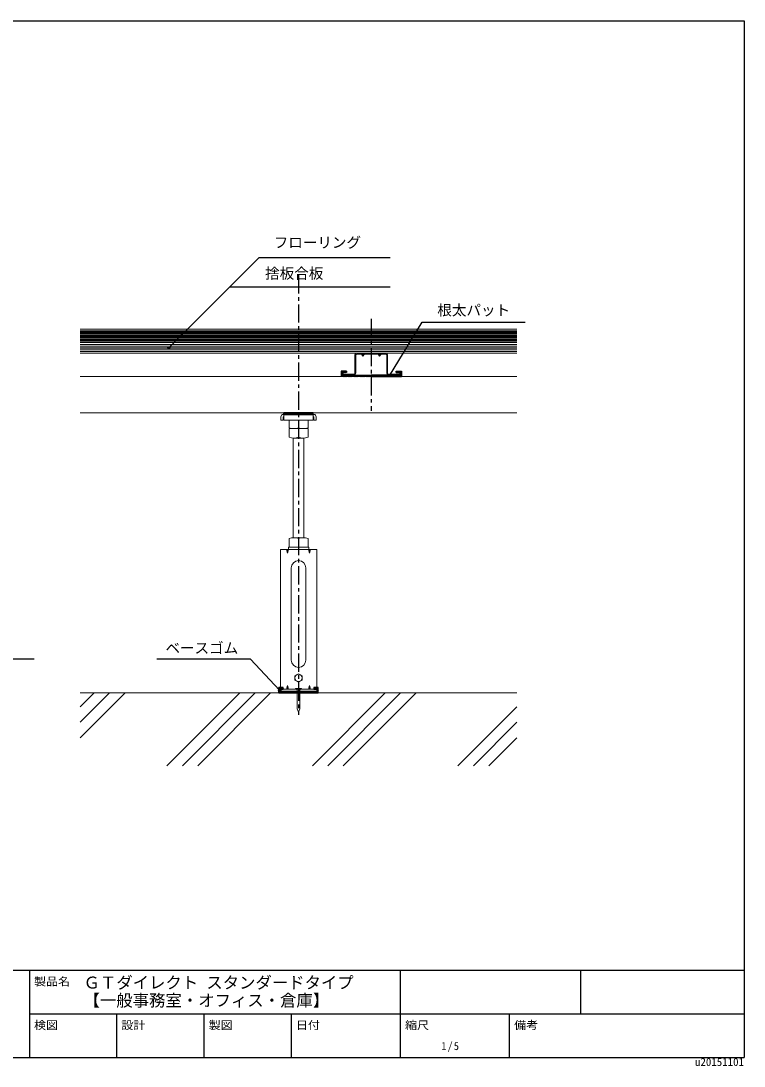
# Model space of a CAD drawing. Units: millimetres, scale not verified. Extents: x -1033 to 1029, y -737 to 700.
# Drawn here: x 35 to 1029, y -737 to 700 of the extents above; entities that cross this region are included whole.
import ezdxf
from ezdxf.enums import TextEntityAlignment as Align

# ---------------------------------------------------------------- set-up
doc = ezdxf.new("R2010")
doc.units = ezdxf.units.MM
doc.header["$LTSCALE"] = 5
doc.header["$PDMODE"] = 32
doc.header["$PDSIZE"] = 3
doc.linetypes.add('CHAIN1', pattern=[8, 5, -1, 1, -1])
for name, color, linetype in [('0-0_中心線', 4, 'CHAIN1'), ('0-2_太線１', 3, 'Continuous'), ('0-4_細線', 4, 'Continuous'), ('0-6_文字', 7, 'Continuous'), ('F-1_中線', 7, 'Continuous'), ('F-6_文字', 7, 'Continuous')]:
    doc.layers.add(name, color=color, linetype=linetype)
doc.layers.add('0-1_中線', color=7, linetype='Continuous', lineweight=18)
doc.styles.add('ＭＳ ゴシック', font='')
doc.styles.get('ＭＳ ゴシック').set_extended_font_data('MS Gothic')

msp = doc.modelspace()

# ---------------------------------------------------------------- linework, layer by layer
at = {"layer": '0-0_中心線'}
for p, q in [((416.828, 350.336), (416.828, -253.842)), ((516.828, 290.19), (516.828, 164.099))]:
    msp.add_line(p, q, dxfattribs=at)
at = {"layer": '0-1_中線'}
for p, q in [((116.828, 276.099), (716.828, 276.099)), ((116.828, 258.099), (716.828, 258.099)), ((116.828, 243.099), (716.828, 243.099)), ((494.328, 240.699), (494.328, 215.499)), ((495.528, 240.699), (495.528, 215.499)), ((496.728, 243.099), (503.828, 243.099)), ((503.228, 241.899), (496.728, 241.899)), ((536.928, 243.099), (529.828, 243.099)), ((530.428, 241.899), (536.928, 241.899)), ((538.128, 240.699), (538.128, 215.499)), ((539.328, 240.699), (539.328, 215.499)), ((116.828, 211.099), (716.828, 211.099)), ((477.528, 214.299), (477.528, 213.099)), ((493.128, 214.299), (477.528, 214.299)), ((477.528, 213.099), (493.128, 213.099)), ((556.128, 213.099), (540.528, 213.099)), ((116.828, 161.099), (396.828, 161.099)), ((437.828, 159.099), (395.828, 159.099)), ((396.828, 159.099), (396.828, 151.099)), ((428.086, 159.099), (405.569, 159.099)), ((423.328, 159.099), (410.328, 159.099)), ((436.828, 161.099), (716.828, 161.099)), ((436.828, 151.099), (436.828, 159.099)), ((392.628, 151.099), (392.628, 155.899)), ((392.628, 151.099), (395.828, 151.099)), ((395.828, 151.099), (395.828, 155.899)), ((395.828, 155.899), (396.828, 155.899)), ((436.828, 151.099), (396.828, 151.099)), ((403.828, 151.099), (403.828, 140.696)), ((416.828, 140.696), (416.828, 151.099)), ((429.828, 140.696), (429.828, 151.099)), ((437.828, 155.899), (436.828, 155.899)), ((437.828, 151.099), (437.828, 155.899)), ((441.028, 151.099), (437.828, 151.099)), ((441.028, 151.099), (441.028, 155.899)), ((403.828, 139.535), (403.828, 127.696)), ((403.828, 139.535), (429.828, 139.535)), ((423.328, 139.535), (410.328, 139.535)), ((416.828, 127.696), (416.828, 139.535)), ((429.828, 127.696), (429.828, 139.535)), ((409.328, 126.562), (409.328, -10.542)), ((409.328, 126.562), (424.328, 126.562)), ((424.328, 126.562), (424.328, -10.542)), ((410.328, -10.542), (423.328, -10.542)), ((416.828, -11.704), (416.828, -23.542)), ((391.828, -26.906), (441.828, -26.906)), ((391.828, -26.906), (391.828, -216.501)), ((401.828, -31.906), (403.167, -26.906)), ((401.828, -27.142), (403.167, -26.906)), ((402.828, -26.406), (402.828, -24.042)), ((402.828, -26.906), (430.828, -26.906)), ((430.328, -23.542), (403.328, -23.542)), ((430.328, -26.906), (403.328, -26.906)), ((430.828, -24.042), (430.828, -26.406)), ((431.828, -31.906), (433.167, -26.906)), ((431.828, -27.142), (433.167, -26.906)), ((441.828, -26.906), (441.828, -216.501)), ((406.828, -51.906), (406.828, -178.706)), ((426.828, -51.906), (426.828, -178.706)), ((416.828, -197.534), (411.828, -200.421)), ((411.828, -200.421), (411.828, -206.195)), ((421.828, -200.421), (416.828, -197.534)), ((421.828, -206.195), (421.828, -200.421)), ((401.828, -213.706), (400.488, -218.706)), ((411.828, -206.195), (416.828, -209.081)), ((416.828, -209.081), (421.828, -206.195)), ((431.828, -213.706), (430.488, -218.706)), ((116.828, -223.901), (716.828, -223.901)), ((135.915, -223.901), (116.828, -242.989)), ((157.129, -223.901), (116.828, -264.202)), ((178.342, -223.901), (116.828, -285.415)), ((335.915, -223.901), (235.915, -323.901)), ((357.129, -223.901), (257.129, -323.901)), ((378.342, -223.901), (278.342, -323.901)), ((391.828, -218.706), (441.828, -218.706)), ((401.828, -218.47), (400.488, -218.706)), ((412.828, -217.706), (412.828, -218.706)), ((414.978, -219.706), (414.978, -245.706)), ((418.678, -219.706), (418.678, -245.706)), ((431.828, -218.47), (430.488, -218.706)), ((535.915, -223.901), (435.915, -323.901)), ((557.129, -223.901), (457.129, -323.901)), ((578.342, -223.901), (478.342, -323.901)), ((716.828, -242.989), (635.915, -323.901)), ((416.734, -250.453), (414.978, -245.706)), ((416.921, -250.453), (418.678, -245.706)), ((716.828, -264.202), (657.129, -323.901)), ((716.828, -285.415), (678.342, -323.901))]:
    msp.add_line(p, q, dxfattribs=at)
for points in [[(503.228, 241.899), (505.328, 239.099), (507.428, 241.899), (516.828, 241.899)], [(503.828, 243.099), (505.328, 241.099), (506.828, 243.099), (516.828, 243.099)], [(529.828, 243.099), (528.328, 241.099), (526.828, 243.099), (516.828, 243.099)], [(530.428, 241.899), (528.328, 239.099), (526.228, 241.899), (516.828, 241.899)], [(540.528, 214.299), (556.128, 214.299), (556.128, 213.099)], [(403.828, -11.704), (403.828, -23.542), (429.828, -23.542), (429.828, -11.704)], [(412.828, -217.706), (420.828, -217.706), (420.828, -218.706), (416.828, -218.706), (412.828, -218.706)]]:
    msp.add_lwpolyline(points, dxfattribs=at)
for points in [[(401.828, -31.906), (400.488, -26.906), (401.828, -27.142)], [(431.828, -27.142), (431.828, -31.906), (430.488, -26.906)], [(401.828, -218.47), (401.828, -213.706), (403.167, -218.706)], [(431.828, -213.706), (433.167, -218.706), (431.828, -218.47)]]:
    msp.add_lwpolyline(points, close=True, dxfattribs=at)
msp.add_circle((416.828, -203.308), 5, dxfattribs=at)
for centre, radius, start, end in [((496.728, 240.699), 2.4, 90, 180), ((496.728, 240.699), 1.2, 90, 180), ((536.928, 240.699), 2.4, 0, 90), ((536.928, 240.699), 1.2, 0, 90), ((493.128, 215.499), 1.2, 270, 0), ((493.128, 215.499), 2.4, 270, 0), ((540.528, 215.499), 2.4, 180, 270), ((540.528, 215.499), 1.2, 180, 270), ((395.828, 155.899), 3.2, 90, 180), ((437.828, 155.899), 3.2, 0, 90), ((410.328, 158.309), 18.774, 249.74384, 290.25616), ((423.328, 158.309), 18.774, 249.74384, 290.25616), ((410.328, 145.309), 18.774, 249.74384, 290.25616), ((423.328, 145.309), 18.774, 249.74384, 290.25616), ((410.328, -29.317), 18.774, 69.74384, 110.25616), ((423.328, -29.317), 18.774, 69.74384, 110.25616), ((403.328, -24.042), 0.5, 90, 180), ((403.328, -26.406), 0.5, 180, 270), ((430.328, -24.042), 0.5, 0, 90), ((430.328, -26.406), 0.5, 270, 0), ((416.828, -51.906), 10, 0, 180), ((416.828, -178.706), 10, 180, 0), ((413.978, -219.706), 1, 0, 90), ((419.678, -219.706), 1, 90, 180), ((416.828, -250.418), 0.1, 200.30446, 339.69553)]:
    msp.add_arc(centre, radius, start, end, dxfattribs=at)
at = {"layer": '0-2_太線１'}
for p, q in [((116.828, 255.099), (716.828, 255.099)), ((116.828, 252.099), (716.828, 252.099)), ((116.828, 249.099), (716.828, 249.099)), ((116.828, 246.099), (716.828, 246.099)), ((482.528, 218.599), (475.528, 218.599)), ((475.528, 218.599), (475.528, 211.099)), ((475.528, 218.013), (476.113, 218.599)), ((475.528, 217.306), (476.82, 218.599)), ((475.528, 216.599), (477.527, 218.599)), ((475.528, 215.892), (478.234, 218.599)), ((475.528, 215.185), (478.941, 218.599)), ((475.528, 214.478), (477.528, 216.478)), ((475.528, 213.771), (477.528, 215.771)), ((477.648, 216.599), (479.648, 218.599)), ((478.355, 216.599), (480.355, 218.599)), ((479.063, 216.599), (481.063, 218.599)), ((479.77, 216.599), (481.77, 218.599)), ((480.477, 216.599), (482.477, 218.599)), ((481.184, 216.599), (482.528, 217.942)), ((481.891, 216.599), (482.528, 217.235)), ((551.128, 216.599), (551.128, 218.599)), ((551.128, 217.953), (551.773, 218.599)), ((551.128, 217.246), (552.48, 218.599)), ((551.187, 216.599), (553.187, 218.599)), ((551.895, 216.599), (553.895, 218.599)), ((552.602, 216.599), (554.602, 218.599)), ((553.309, 216.599), (555.309, 218.599)), ((554.016, 216.599), (556.016, 218.599)), ((554.723, 216.599), (556.723, 218.599)), ((555.43, 216.599), (557.43, 218.599)), ((556.128, 216.589), (558.128, 218.589)), ((556.128, 215.882), (558.128, 217.882)), ((556.128, 215.175), (558.128, 217.175)), ((556.128, 214.468), (558.128, 216.468)), ((556.148, 213.781), (558.128, 215.761)), ((475.528, 213.064), (477.528, 215.064)), ((475.528, 212.357), (477.528, 214.357)), ((475.528, 211.649), (477.528, 213.649)), ((516.828, 211.099), (475.528, 211.099)), ((475.684, 211.099), (477.684, 213.099)), ((476.391, 211.099), (478.391, 213.099)), ((477.098, 211.099), (479.098, 213.099)), ((477.528, 213.099), (516.828, 213.099)), ((477.805, 211.099), (479.805, 213.099)), ((478.512, 211.099), (480.512, 213.099)), ((479.219, 211.099), (481.219, 213.099)), ((479.927, 211.099), (481.927, 213.099)), ((480.634, 211.099), (482.634, 213.099)), ((481.341, 211.099), (483.341, 213.099)), ((482.048, 211.099), (484.048, 213.099)), ((482.755, 211.099), (484.755, 213.099)), ((483.462, 211.099), (485.462, 213.099)), ((484.169, 211.099), (486.169, 213.099)), ((484.876, 211.099), (486.876, 213.099)), ((485.583, 211.099), (487.583, 213.099)), ((486.291, 211.099), (488.291, 213.099)), ((486.998, 211.099), (488.998, 213.099)), ((487.705, 211.099), (489.705, 213.099)), ((488.412, 211.099), (490.412, 213.099)), ((489.119, 211.099), (491.119, 213.099)), ((489.826, 211.099), (491.826, 213.099)), ((490.533, 211.099), (492.533, 213.099)), ((491.24, 211.099), (493.24, 213.099)), ((491.947, 211.099), (493.947, 213.099)), ((492.654, 211.099), (494.654, 213.099)), ((493.362, 211.099), (495.362, 213.099)), ((494.069, 211.099), (496.069, 213.099)), ((494.776, 211.099), (496.776, 213.099)), ((495.483, 211.099), (497.483, 213.099)), ((496.19, 211.099), (498.19, 213.099)), ((496.897, 211.099), (498.897, 213.099)), ((497.604, 211.099), (499.604, 213.099)), ((498.311, 211.099), (500.311, 213.099)), ((499.018, 211.099), (501.018, 213.099)), ((499.726, 211.099), (501.726, 213.099)), ((500.433, 211.099), (502.433, 213.099)), ((501.14, 211.099), (503.14, 213.099)), ((501.847, 211.099), (503.847, 213.099)), ((502.554, 211.099), (504.554, 213.099)), ((503.261, 211.099), (505.261, 213.099)), ((503.968, 211.099), (505.968, 213.099)), ((504.675, 211.099), (506.675, 213.099)), ((505.382, 211.099), (507.382, 213.099)), ((506.089, 211.099), (508.089, 213.099)), ((506.797, 211.099), (508.797, 213.099)), ((507.504, 211.099), (509.504, 213.099)), ((508.211, 211.099), (510.211, 213.099)), ((508.918, 211.099), (510.918, 213.099)), ((509.625, 211.099), (511.625, 213.099)), ((510.332, 211.099), (512.332, 213.099)), ((511.039, 211.099), (513.039, 213.099)), ((511.746, 211.099), (513.746, 213.099)), ((512.453, 211.099), (514.453, 213.099)), ((513.161, 211.099), (515.161, 213.099)), ((513.868, 211.099), (515.868, 213.099)), ((514.575, 211.099), (516.575, 213.099)), ((515.282, 211.099), (517.282, 213.099)), ((515.989, 211.099), (517.989, 213.099)), ((516.696, 211.099), (518.696, 213.099)), ((556.128, 213.099), (516.828, 213.099)), ((516.828, 211.099), (558.128, 211.099)), ((517.403, 211.099), (519.403, 213.099)), ((518.11, 211.099), (520.11, 213.099)), ((518.817, 211.099), (520.817, 213.099)), ((519.525, 211.099), (521.525, 213.099)), ((520.232, 211.099), (522.232, 213.099)), ((520.939, 211.099), (522.939, 213.099)), ((521.646, 211.099), (523.646, 213.099)), ((522.353, 211.099), (524.353, 213.099)), ((523.06, 211.099), (525.06, 213.099)), ((523.767, 211.099), (525.767, 213.099)), ((524.474, 211.099), (526.474, 213.099)), ((525.181, 211.099), (527.181, 213.099)), ((525.888, 211.099), (527.888, 213.099)), ((526.596, 211.099), (528.596, 213.099)), ((527.303, 211.099), (529.303, 213.099)), ((528.01, 211.099), (530.01, 213.099)), ((528.717, 211.099), (530.717, 213.099)), ((529.424, 211.099), (531.424, 213.099)), ((530.131, 211.099), (532.131, 213.099)), ((530.838, 211.099), (532.838, 213.099)), ((531.545, 211.099), (533.545, 213.099)), ((532.252, 211.099), (534.252, 213.099)), ((532.96, 211.099), (534.96, 213.099)), ((533.667, 211.099), (535.667, 213.099)), ((534.374, 211.099), (536.374, 213.099)), ((535.081, 211.099), (537.081, 213.099)), ((535.788, 211.099), (537.788, 213.099)), ((536.495, 211.099), (538.495, 213.099)), ((537.202, 211.099), (539.202, 213.099)), ((537.909, 211.099), (539.909, 213.099)), ((538.616, 211.099), (540.616, 213.099)), ((539.324, 211.099), (541.324, 213.099)), ((540.031, 211.099), (542.031, 213.099)), ((540.738, 211.099), (542.738, 213.099)), ((541.445, 211.099), (543.445, 213.099)), ((542.152, 211.099), (544.152, 213.099)), ((542.859, 211.099), (544.859, 213.099)), ((543.566, 211.099), (545.566, 213.099)), ((544.273, 211.099), (546.273, 213.099)), ((544.98, 211.099), (546.98, 213.099)), ((545.687, 211.099), (547.687, 213.099)), ((546.395, 211.099), (548.395, 213.099)), ((547.102, 211.099), (549.102, 213.099)), ((547.809, 211.099), (549.809, 213.099)), ((548.516, 211.099), (550.516, 213.099)), ((549.223, 211.099), (551.223, 213.099)), ((549.93, 211.099), (551.93, 213.099)), ((550.637, 211.099), (552.637, 213.099)), ((551.344, 211.099), (553.344, 213.099)), ((552.051, 211.099), (554.051, 213.099)), ((552.759, 211.099), (554.759, 213.099)), ((553.466, 211.099), (555.466, 213.099)), ((554.173, 211.099), (558.128, 215.053)), ((554.88, 211.099), (558.128, 214.346)), ((555.587, 211.099), (558.128, 213.639)), ((556.128, 213.8), (556.128, 213.099)), ((556.294, 211.099), (558.128, 212.932)), ((557.001, 211.099), (558.128, 212.225)), ((557.708, 211.099), (558.128, 211.518)), ((436.828, 161.099), (396.828, 161.099)), ((396.828, 159.099), (396.828, 161.099)), ((397.01, 161.099), (396.828, 160.924)), ((398.456, 161.099), (396.828, 159.539)), ((396.828, 159.099), (436.828, 159.099)), ((399.902, 161.099), (397.814, 159.099)), ((401.348, 161.099), (399.259, 159.099)), ((402.793, 161.099), (400.705, 159.099)), ((402.793, 161.099), (400.705, 159.099)), ((402.793, 161.099), (400.705, 159.099)), ((404.239, 161.099), (402.151, 159.099)), ((405.685, 161.099), (403.597, 159.099)), ((407.131, 161.099), (405.042, 159.099)), ((408.576, 161.099), (406.488, 159.099)), ((408.576, 161.099), (406.488, 159.099)), ((408.576, 161.099), (406.488, 159.099)), ((408.576, 161.099), (406.488, 159.099)), ((410.022, 161.099), (407.934, 159.099)), ((411.468, 161.099), (409.38, 159.099)), ((412.914, 161.099), (410.825, 159.099)), ((414.359, 161.099), (412.271, 159.099)), ((415.805, 161.099), (413.717, 159.099)), ((415.805, 161.099), (413.717, 159.099)), ((417.251, 161.099), (415.163, 159.099)), ((418.697, 161.099), (416.608, 159.099)), ((420.142, 161.099), (418.054, 159.099)), ((421.588, 161.099), (419.5, 159.099)), ((423.034, 161.099), (420.946, 159.099)), ((423.034, 161.099), (420.946, 159.099)), ((424.48, 161.099), (422.391, 159.099)), ((425.925, 161.099), (423.837, 159.099)), ((427.371, 161.099), (425.283, 159.099)), ((428.817, 161.099), (426.729, 159.099)), ((430.263, 161.099), (428.174, 159.099)), ((431.708, 161.099), (429.62, 159.099)), ((433.154, 161.099), (431.066, 159.099)), ((433.154, 161.099), (431.066, 159.099)), ((434.6, 161.099), (432.512, 159.099)), ((436.046, 161.099), (433.957, 159.099)), ((436.828, 160.463), (435.403, 159.099)), ((436.828, 159.099), (436.828, 161.099)), ((395.828, -216.501), (389.828, -216.501)), ((389.828, -216.501), (389.828, -223.901)), ((390.454, -216.506), (389.828, -217.132)), ((391.868, -216.506), (389.828, -218.546)), ((393.282, -216.506), (389.828, -219.96)), ((389.828, -223.901), (389.828, -216.506)), ((391.828, -219.375), (389.828, -221.375)), ((391.828, -220.789), (389.828, -222.789)), ((392.125, -221.906), (390.129, -223.901)), ((393.539, -221.906), (391.543, -223.901)), ((391.828, -218.501), (391.828, -221.906)), ((394.696, -216.506), (392.701, -218.501)), ((394.953, -221.906), (392.958, -223.901)), ((395.828, -216.789), (394.115, -218.501)), ((396.367, -221.906), (394.372, -223.901)), ((395.828, -218.203), (395.529, -218.501)), ((397.782, -221.906), (395.786, -223.901)), ((395.828, -218.501), (395.828, -216.501)), ((399.196, -221.906), (397.2, -223.901)), ((400.61, -221.906), (398.614, -223.901)), ((402.024, -221.906), (400.029, -223.901)), ((403.438, -221.906), (401.443, -223.901)), ((404.853, -221.906), (402.857, -223.901)), ((406.267, -221.906), (404.271, -223.901)), ((407.681, -221.906), (405.686, -223.901)), ((409.095, -221.906), (407.1, -223.901)), ((410.51, -221.906), (408.514, -223.901)), ((411.924, -221.906), (409.928, -223.901)), ((413.338, -221.906), (411.342, -223.901)), ((414.752, -221.906), (412.757, -223.901)), ((416.166, -221.906), (414.171, -223.901)), ((417.581, -221.906), (415.585, -223.901)), ((418.995, -221.906), (416.999, -223.901)), ((420.409, -221.906), (418.413, -223.901)), ((419.828, -223.901), (419.823, -223.906)), ((421.823, -221.906), (419.828, -223.901)), ((423.237, -221.906), (421.242, -223.901)), ((424.652, -221.906), (422.656, -223.901)), ((426.066, -221.906), (424.07, -223.901)), ((427.48, -221.906), (425.485, -223.901)), ((428.894, -221.906), (426.899, -223.901)), ((430.309, -221.906), (428.313, -223.901)), ((431.723, -221.906), (429.727, -223.901)), ((433.137, -221.906), (431.141, -223.901)), ((434.551, -221.906), (432.556, -223.901)), ((435.965, -221.906), (433.97, -223.901)), ((437.38, -221.906), (435.384, -223.901)), ((436.798, -223.901), (436.794, -223.906)), ((438.794, -221.906), (436.798, -223.901)), ((438.541, -216.501), (437.828, -217.215)), ((439.956, -216.501), (437.956, -218.501)), ((440.208, -221.906), (438.212, -223.901)), ((441.37, -216.501), (439.37, -218.501)), ((441.622, -221.906), (439.627, -223.901)), ((442.784, -216.501), (440.784, -218.501)), ((443.828, -221.115), (441.041, -223.901)), ((443.828, -216.872), (441.828, -218.872)), ((443.828, -218.286), (441.828, -220.286)), ((441.828, -218.501), (441.828, -221.906)), ((443.828, -219.7), (441.828, -221.7)), ((443.828, -222.529), (442.455, -223.901))]:
    msp.add_line(p, q, dxfattribs=at)
for points in [[(482.528, 218.599), (482.528, 216.599), (477.528, 216.599), (477.528, 213.099)], [(551.128, 218.599), (558.128, 218.599), (558.128, 211.099)], [(551.128, 216.599), (556.12, 216.599), (556.128, 216.599), (556.128, 213.8)], [(389.828, -223.901), (443.828, -223.901), (443.828, -216.501), (437.828, -216.501)], [(391.828, -221.906), (391.828, -218.501), (395.828, -218.501)], [(441.828, -218.706), (441.828, -221.906), (391.828, -221.906)], [(437.828, -216.501), (437.828, -218.501), (441.828, -218.501), (441.828, -218.706)]]:
    msp.add_lwpolyline(points, dxfattribs=at)
at = {"layer": '0-4_細線'}
for p, q in [((116.828, 274.099), (716.828, 274.099)), ((116.828, 272.099), (716.828, 272.099)), ((116.828, 270.099), (716.828, 270.099)), ((116.828, 268.099), (716.828, 268.099)), ((116.828, 266.099), (716.828, 266.099)), ((116.828, 264.099), (716.828, 264.099)), ((116.828, 262.099), (716.828, 262.099)), ((116.828, 260.099), (716.828, 260.099))]:
    msp.add_line(p, q, dxfattribs=at)
at = {"layer": '0-6_文字'}
for p, q in [((362.572, 374.615), (238.556, 250.599)), ((362.572, 374.615), (542.737, 374.615)), ((322.572, 334.615), (542.737, 334.615)), ((-227.855, -177.028), (53.304, -177.028)), ((350.817, -177.249), (222.069, -177.249)), ((350.817, -177.249), (390.828, -220.201))]:
    msp.add_line(p, q, dxfattribs=at)
msp.add_lwpolyline([(542.03, 212.099), (586.753, 285.986), (728.339, 285.986)], dxfattribs=at)
for p in [(255.056, 267.099), (238.556, 250.599), (542.03, 212.099), (390.828, -220.201)]:
    msp.add_point(p, dxfattribs=at)
at = {"layer": 'F-1_中線'}
for p, q in [((-1033.224, 699.989), (1029.276, 699.989)), ((1029.276, 699.989), (1029.276, -725.011)), ((-1033.224, -605.011), (1029.276, -605.011)), ((46.776, -605.011), (46.776, -725.011)), ((556.776, -725.011), (556.776, -605.011)), ((804.276, -605.011), (804.276, -665.011)), ((46.776, -665.011), (1029.276, -665.011)), ((166.776, -665.011), (166.776, -725.011)), ((286.776, -665.011), (286.776, -725.011)), ((406.776, -665.011), (406.776, -725.011)), ((706.776, -725.011), (706.776, -665.011)), ((-1033.224, -725.011), (1029.276, -725.011))]:
    msp.add_line(p, q, dxfattribs=at)

# ---------------------------------------------------------------- texts
at = {"layer": '0-6_文字', "style": 'ＭＳ ゴシック'}
for s, height, p in [('フローリング', 14.66, (382.726, 383.68)), ('捨板合板', 14.66, (370.923, 341.201)), ('根太パット', 14.66, (607.652, 290.673)), ('ベースゴム', 14.66, (233.901, -173.902)), ('u20151101', 11, (961.776, -740.011))]:
    msp.add_text(s, height=height, dxfattribs=at).set_placement(p, align=Align.BOTTOM_LEFT)
at = {"layer": 'F-6_文字', "style": 'ＭＳ ゴシック', "width": 1.1}
for s, p in [('製品名', (53.247, -629.517)), ('検図', (53.247, -689.517)), ('設計', (173.247, -689.517)), ('製図', (293.247, -689.517)), ('日付', (413.247, -689.517)), ('縮尺', (563.247, -689.517)), ('備考', (713.247, -689.517))]:
    msp.add_text(s, height=11, dxfattribs=at).set_placement(p, align=Align.BOTTOM_LEFT)
at = {"layer": 'F-6_文字', "style": 'ＭＳ ゴシック'}
for s, p in [('ＧＴダイレクト スタンダードタイプ', (121.326, -635.285)), ('【一般事務室・オフィス・倉庫】', (121.326, -659.751))]:
    msp.add_text(s, height=16.5, dxfattribs=at).set_placement(p, align=Align.BOTTOM_LEFT)
at = {"layer": 'F-6_文字', "insert": (613.026, -717.511), "char_height": 11, "attachment_point": 7, "style": 'ＭＳ ゴシック'}
msp.add_mtext('\\T1.21;\\W0.95;1/5', dxfattribs=at)

doc.saveas('drawing.dxf')
